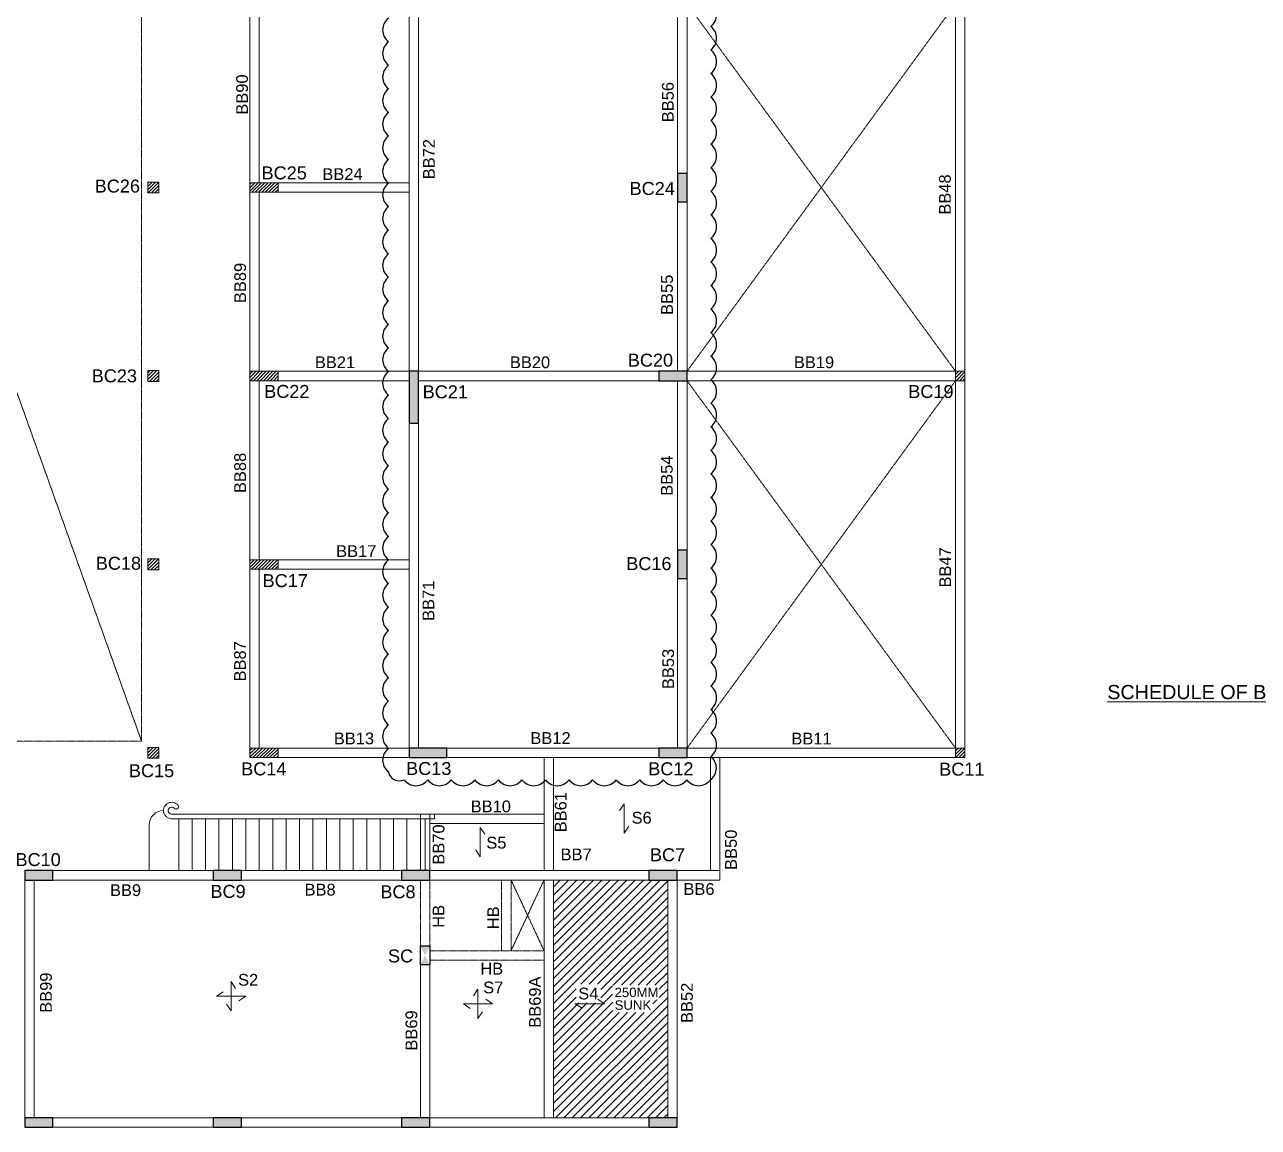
# Model space of a CAD drawing. Header units: metres. Extents: x 212016 to 305808, y -1779784 to -1707414.
# Drawn here: x 238348 to 264535, y -1754159 to -1730752 of the extents above; entities that cross this region are included whole.
import ezdxf
from ezdxf.enums import TextEntityAlignment as Align

# ---------------------------------------------------------------- set-up
doc = ezdxf.new("R2010")
doc.units = ezdxf.units.M
doc.header["$LTSCALE"] = 15
doc.header["$MEASUREMENT"] = 0
doc.linetypes.add('HIDDEN', pattern=[0.375, 0.25, -0.125])
for name, color, linetype, lineweight in [('BEAM HIDDEN_ASC', 32, 'HIDDEN', 18), ('BEAM NO_ASC', 7, 'Continuous', 20), ('BEAM_ASC', 1, 'Continuous', 20), ('COLUMN FLOATING_ASC', 6, 'Continuous', 30), ('COLUMN HATCH_ASC', 155, 'Continuous', 0), ('COLUMN NO._ASC', 7, 'Continuous', 25), ('COLUMN STOP_ASC', 122, 'Continuous', 20), ('COLUMN_ASC', 4, 'Continuous', 30), ('DUCT_ASC', 253, 'HIDDEN', 13), ('HATCH_ASC', 253, 'Continuous', 5), ('NEW COLUMN NO._ ASC', 7, 'Continuous', 25), ('REVISION_ASC', 6, 'Continuous', 20), ('SLAB MARK_ASC', 7, 'Continuous', 20), ('SLAB NO._ASC', 3, 'Continuous', 20), ('STAIR_ASC', 150, 'Continuous', 13), ('TEXT SCHEDULE HEADER_ASC', 1, 'Continuous', 30), ('TEXT_ASC', 7, 'Continuous', 25)]:
    doc.layers.add(name, color=color, linetype=linetype, lineweight=lineweight)
doc.styles.add('STANDERD ASC', font='swiss.ttf', dxfattribs={"height": 250})

msp = doc.modelspace()

# ---------------------------------------------------------------- hatches: boundary and pattern name
at = {"layer": 'COLUMN HATCH_ASC'}
h = msp.add_hatch(color=256, dxfattribs=at)
h.dxf.hatch_style = 1
h.paths.add_polyline_path([(252207.6, -1734509.4), (252207.6, -1733909.4), (252407.6, -1733909.4), (252407.6, -1734509.4)])
h = msp.add_hatch(color=256, dxfattribs=at)
h.dxf.hatch_style = 1
h.paths.add_polyline_path([(246507.6, -1739209.4), (246507.6, -1738109.4), (246707.6, -1738109.4), (246707.6, -1739209.4)])
h = msp.add_hatch(color=256, dxfattribs=at)
h.dxf.hatch_style = 1
h.paths.add_polyline_path([(251807.6, -1738309.4), (251807.6, -1738109.4), (252407.6, -1738109.4), (252407.6, -1738309.4)])
h = msp.add_hatch(color=256, dxfattribs=at)
h.dxf.hatch_style = 1
h.paths.add_polyline_path([(252207.6, -1742509.3), (252207.6, -1741909.3), (252407.6, -1741909.3), (252407.6, -1742509.3)])
h = msp.add_hatch(color=256, dxfattribs=at)
h.dxf.hatch_style = 1
h.paths.add_polyline_path([(246507.6, -1746309.3), (246507.6, -1746109.3), (247307.6, -1746109.3), (247307.6, -1746309.3)])
h = msp.add_hatch(color=256, dxfattribs=at)
h.dxf.hatch_style = 1
h.paths.add_polyline_path([(251807.7, -1746309.3), (251807.7, -1746109.3), (252407.7, -1746109.3), (252407.7, -1746309.3)])
h = msp.add_hatch(color=256, dxfattribs=at)
h.dxf.hatch_style = 1
h.paths.add_polyline_path([(238347.6, -1748909.4), (238347.6, -1748709.4), (238947.6, -1748709.4), (238947.6, -1748909.4)])
h = msp.add_hatch(color=256, dxfattribs=at)
h.dxf.hatch_style = 1
h.paths.add_polyline_path([(242347.6, -1748909.3), (242347.6, -1748709.3), (242947.6, -1748709.3), (242947.6, -1748909.3)])
h = msp.add_hatch(color=256, dxfattribs=at)
h.dxf.hatch_style = 1
h.paths.add_polyline_path([(246347.6, -1748909.3), (246347.6, -1748709.3), (246947.6, -1748709.3), (246947.6, -1748909.3)])
h = msp.add_hatch(color=256, dxfattribs=at)
h.dxf.hatch_style = 1
h.paths.add_polyline_path([(251597.6, -1748909.3), (251597.6, -1748709.3), (252197.6, -1748709.3), (252197.6, -1748909.3)])
h = msp.add_hatch(color=256, dxfattribs=at)
h.dxf.hatch_style = 1
h.paths.add_polyline_path([(238347.6, -1754159.3), (238347.6, -1753959.3), (238947.6, -1753959.3), (238947.6, -1754159.3)])
h = msp.add_hatch(color=256, dxfattribs=at)
h.dxf.hatch_style = 1
h.paths.add_polyline_path([(242347.6, -1754159.3), (242347.6, -1753959.3), (242947.6, -1753959.3), (242947.6, -1754159.3)])
h = msp.add_hatch(color=256, dxfattribs=at)
h.dxf.hatch_style = 1
h.paths.add_polyline_path([(246347.6, -1754159.3), (246347.6, -1753959.3), (246947.6, -1753959.3), (246947.6, -1754159.3)])
h = msp.add_hatch(color=256, dxfattribs=at)
h.dxf.hatch_style = 1
h.paths.add_polyline_path([(251597.6, -1754159.3), (251597.6, -1753959.3), (252197.6, -1753959.3), (252197.6, -1754159.3)])

# ---------------------------------------------------------------- linework, layer by layer
at = {"layer": 'BEAM HIDDEN_ASC'}
for p, q in [((246747.6, -1750309.4, 0), (246747.6, -1748909.3, 0)), ((246947.6, -1750309.4, 0), (246947.6, -1748909.3, 0)), ((248472.6, -1748909.3, 0), (248472.6, -1750409.3, 0)), ((248672.6, -1748909.3, 0), (248672.6, -1750409.3, 0)), ((249372.6, -1750409.3, 0), (246947.6, -1750409.3, 0)), ((249372.6, -1750609.3, 0), (246947.6, -1750609.3, 0))]:
    msp.add_line(p, q, dxfattribs=at)
at = {"layer": 'BEAM_ASC'}
for p, q in [((243127.6, -1730309.3), (243127.6, -1734109.3)), ((243327.6, -1730309.3), (243327.6, -1734109.3)), ((246507.6, -1738109.4), (246507.6, -1730309.3)), ((246707.6, -1738109.4), (246707.6, -1730309.3)), ((252207.6, -1733909.3, 0), (252207.6, -1730309.3, 0)), ((252407.6, -1733909.3, 0), (252407.6, -1730309.3, 0)), ((258107.6, -1730309.3), (258107.6, -1738109.4)), ((258307.6, -1730309.3), (258307.6, -1738109.4)), ((243727.6, -1734109.3, 0), (246507.6, -1734109.3, 0)), ((243127.6, -1734309.3, 0), (243127.6, -1738109.3, 0)), ((243327.6, -1734309.3, 0), (243327.6, -1738109.3, 0)), ((243727.6, -1734309.3, 0), (246507.6, -1734309.3, 0)), ((252207.6, -1738109.3, 0), (252207.6, -1734509.3, 0)), ((252407.6, -1738109.3, 0), (252407.6, -1734509.3, 0)), ((243127.6, -1738309.3), (243127.6, -1742109.3)), ((243327.6, -1738309.3), (243327.6, -1742109.3)), ((246507.6, -1738109.3, 0), (243727.6, -1738109.3, 0)), ((246507.6, -1738309.3, 0), (243727.6, -1738309.3, 0)), ((251807.6, -1738109.3), (246707.6, -1738109.4)), ((251807.6, -1738309.3), (246707.6, -1738309.3)), ((252207.6, -1741909.3, 0), (252207.6, -1738309.3, 0)), ((252407.6, -1741909.3, 0), (252407.6, -1738309.3, 0)), ((258107.6, -1738109.3), (252407.9, -1738109.3, 0)), ((258107.6, -1738309.3), (252407.9, -1738309.3, 0)), ((258107.6, -1738309.4), (258107.6, -1746109.4, 0)), ((258307.6, -1738309.4), (258307.6, -1746109.4, 0)), ((246507.6, -1739209.3), (246507.6, -1746109.3)), ((246707.6, -1739209.3), (246707.6, -1746109.3)), ((243727.6, -1742109.3), (246507.6, -1742109.3)), ((243127.6, -1742309.3), (243127.6, -1746109.3)), ((243327.6, -1742309.3), (243327.6, -1746109.3)), ((243727.6, -1742309.3), (246507.6, -1742309.3)), ((252207.6, -1742509.3), (252207.6, -1746109.3)), ((252407.6, -1742509.3), (252407.6, -1746109.3)), ((246507.7, -1746109.3), (243727.6, -1746109.3)), ((251807.6, -1746109.3, 0), (247307.6, -1746109.3, 0)), ((258107.6, -1746109.4, 0), (252407.6, -1746109.3, 0)), ((246507.7, -1746309.3), (243727.6, -1746309.3)), ((251807.6, -1746309.3, 0), (247307.6, -1746309.3, 0)), ((249372.6, -1746309.3, 0), (249372.6, -1748709.3, 0)), ((249572.6, -1746309.3, 0), (249572.6, -1748709.3, 0)), ((258107.6, -1746309.4, 0), (252407.6, -1746309.3, 0)), ((252907.6, -1748709.3, 0), (252907.6, -1746309.3, 0)), ((253107.6, -1748709.3, 0), (253107.6, -1746309.3, 0)), ((246747.6, -1747509.3, 0), (246747.6, -1748709.3, 0)), ((249372.6, -1747509.3, 0), (246747.6, -1747509.3, 0)), ((246947.6, -1747509.3, 0), (246947.6, -1748709.3, 0)), ((249372.6, -1747709.3, 0), (246947.6, -1747709.3, 0)), ((242347.6, -1748709.3, 0), (238947.6, -1748709.3, 0)), ((246347.6, -1748709.3, 0), (242947.6, -1748709.3, 0)), ((251597.6, -1748709.3, 0), (246947.6, -1748709.3, 0)), ((252197.6, -1748709.3, 0), (253107.6, -1748709.3, 0)), ((253107.6, -1748909.3, 0), (253107.6, -1748709.3, 0)), ((238347.6, -1748909.3, 0), (238347.6, -1753959.4, 0)), ((238547.6, -1748909.3, 0), (238547.6, -1753959.4, 0)), ((242347.6, -1748909.3, 0), (238947.6, -1748909.3, 0)), ((246347.6, -1748909.3, 0), (242947.6, -1748909.3, 0)), ((251597.6, -1748909.3, 0), (246947.6, -1748909.3, 0)), ((249372.6, -1748909.3, 0), (249372.5, -1753959.3, 0)), ((249572.6, -1748909.3, 0), (249572.6, -1753959.3, 0)), ((251997.6, -1753959.4, 0), (251997.6, -1748909.3, 0)), ((252197.6, -1748909.3, 0), (253107.6, -1748909.3, 0)), ((252197.6, -1753959.3, 0), (252197.6, -1748909.3, 0)), ((246747.6, -1753959.3, 0), (246747.6, -1750709.4, 0)), ((246947.6, -1753959.3, 0), (246947.6, -1750709.4, 0)), ((242347.6, -1753959.3, 0), (238947.6, -1753959.3, 0)), ((246347.6, -1753959.3, 0), (242947.6, -1753959.3, 0)), ((251597.6, -1753959.3, 0), (246947.6, -1753959.3, 0)), ((242347.6, -1754159.3, 0), (238947.6, -1754159.3, 0)), ((246347.6, -1754159.3, 0), (242947.6, -1754159.3, 0)), ((251597.6, -1754159.3, 0), (246947.6, -1754159.3, 0))]:
    msp.add_line(p, q, dxfattribs=at)
at = {"layer": 'COLUMN FLOATING_ASC', "ltscale": 5}
for p, q in [((246747.6, -1750309.4, 0), (246947.6, -1750309.4, 0)), ((246747.6, -1750709.4, 0), (246747.6, -1750309.4, 0)), ((246947.6, -1750309.4, 0), (246947.6, -1750709.4, 0)), ((246947.6, -1750709.4, 0), (246747.6, -1750709.4, 0))]:
    msp.add_line(p, q, dxfattribs=at)
msp.add_solid([(246947.6, -1750309.4, 0), (246747.6, -1750709.4, 0), (246747.6, -1750309.4, 0), (246947.6, -1750709.4, 0)], dxfattribs=at)
at = {"layer": 'COLUMN STOP_ASC', "linetype": 'Continuous'}
for p, q in [((240962.6, -1734115.6, 0), (240983.9, -1734094.3, 0)), ((240962.6, -1734186.3, 0), (241054.6, -1734094.3, 0)), ((240962.6, -1734257.1, 0), (241125.3, -1734094.3, 0)), ((240966, -1734324.3, 0), (241192.6, -1734097.8, 0)), ((243127.6, -1734142.7, 0), (243161, -1734109.3, 0)), ((243127.6, -1734213.4, 0), (243231.7, -1734109.3, 0)), ((243127.6, -1734284.1, 0), (243302.4, -1734109.3, 0)), ((243173.1, -1734309.3, 0), (243373.1, -1734109.3, 0)), ((243243.8, -1734309.3, 0), (243443.8, -1734109.3, 0)), ((243314.5, -1734309.3, 0), (243514.5, -1734109.3, 0)), ((243385.2, -1734309.3, 0), (243585.2, -1734109.3, 0)), ((243455.9, -1734309.3, 0), (243655.9, -1734109.3, 0)), ((243526.6, -1734309.3, 0), (243726.6, -1734109.3, 0)), ((241036.8, -1734324.3, 0), (241192.6, -1734168.5, 0)), ((241107.5, -1734324.3, 0), (241192.6, -1734239.2, 0)), ((241178.2, -1734324.3, 0), (241192.6, -1734309.9, 0)), ((243597.4, -1734309.3, 0), (243727.6, -1734179.1, 0)), ((243668.1, -1734309.3, 0), (243727.6, -1734249.8, 0)), ((240962.6, -1738146.1, 0), (241014.4, -1738094.3, 0)), ((240962.6, -1738216.9, 0), (241085.1, -1738094.3, 0)), ((240962.6, -1738287.6, 0), (241155.8, -1738094.3, 0)), ((240996.5, -1738324.3, 0), (241192.6, -1738128.3, 0)), ((241067.3, -1738324.3, 0), (241192.6, -1738199, 0)), ((241138, -1738324.3, 0), (241192.6, -1738269.7, 0)), ((243127.6, -1738173.2), (243191.4, -1738109.3)), ((243127.6, -1738243.9), (243262.2, -1738109.3)), ((243132.9, -1738309.3), (243332.9, -1738109.3)), ((243203.6, -1738309.3), (243403.6, -1738109.3)), ((243274.3, -1738309.3), (243474.3, -1738109.3)), ((243345, -1738309.3), (243545, -1738109.3)), ((243415.7, -1738309.3), (243615.7, -1738109.3)), ((243486.4, -1738309.3), (243686.4, -1738109.3)), ((243557.1, -1738309.3), (243727.6, -1738138.9)), ((243627.8, -1738309.3), (243727.6, -1738209.6)), ((243698.6, -1738309.3), (243727.6, -1738280.3)), ((258107.6, -1738109.6, 4047.6), (258107.9, -1738109.4, 4047.6)), ((258107.6, -1738180.3, 4047.6), (258178.6, -1738109.4, 4047.6)), ((258107.6, -1738251, 4047.6), (258249.3, -1738109.4, 4047.6)), ((258120, -1738309.4, 4047.6), (258307.6, -1738121.7, 4047.6)), ((258190.7, -1738309.4, 4047.6), (258307.6, -1738192.4, 4047.6)), ((258261.4, -1738309.4, 4047.6), (258307.6, -1738263.2, 4047.6)), ((240962.6, -1742105.9, 0), (240974.2, -1742094.3, 0)), ((240962.6, -1742176.7, 0), (241044.9, -1742094.3, 0)), ((240962.6, -1742247.4, 0), (241115.6, -1742094.3, 0)), ((240962.6, -1742318.1, 0), (241186.3, -1742094.3, 0)), ((241027.1, -1742324.3, 0), (241192.6, -1742158.8, 0)), ((241097.8, -1742324.3, 0), (241192.6, -1742229.5, 0)), ((243127.6, -1742133), (243151.2, -1742109.3)), ((243127.6, -1742203.7), (243222, -1742109.3)), ((243127.6, -1742274.4), (243292.7, -1742109.3)), ((243163.4, -1742309.3), (243363.4, -1742109.3)), ((243234.1, -1742309.3), (243434.1, -1742109.3)), ((243304.8, -1742309.3), (243504.8, -1742109.3)), ((243375.5, -1742309.3), (243575.5, -1742109.3)), ((243446.2, -1742309.3), (243646.2, -1742109.3)), ((243516.9, -1742309.3), (243716.9, -1742109.3)), ((243587.6, -1742309.3), (243727.6, -1742169.4)), ((243658.4, -1742309.3), (243727.6, -1742240.1)), ((241168.5, -1742324.3, 0), (241192.6, -1742300.2, 0)), ((240962.6, -1746136.5, 0), (241004.7, -1746094.3, 0)), ((240962.6, -1746207.2, 0), (241075.4, -1746094.3, 0)), ((240962.6, -1746277.9, 0), (241146.1, -1746094.3, 0)), ((240986.9, -1746324.3, 0), (241192.6, -1746118.6, 0)), ((241057.6, -1746324.3, 0), (241192.6, -1746189.3, 0)), ((243127.6, -1746163.5), (243181.8, -1746109.3)), ((243127.6, -1746234.2), (243252.5, -1746109.3)), ((243127.6, -1746304.9), (243323.2, -1746109.3)), ((243193.9, -1746309.3), (243393.9, -1746109.3)), ((243264.6, -1746309.3), (243464.6, -1746109.3)), ((243335.3, -1746309.3), (243535.3, -1746109.3)), ((243406, -1746309.3), (243606, -1746109.3)), ((243476.7, -1746309.3), (243676.7, -1746109.3)), ((243547.4, -1746309.3), (243727.6, -1746129.2)), ((258107.6, -1746170.6, 4047.6), (258168.9, -1746109.4, 4047.6)), ((258107.6, -1746241.3, 4047.6), (258239.6, -1746109.4, 4047.6)), ((258110.3, -1746309.4, 4047.6), (258307.6, -1746112, 4047.6)), ((258181, -1746309.4, 4047.6), (258307.6, -1746182.7, 4047.6)), ((241128.3, -1746324.3, 0), (241192.6, -1746260, 0)), ((243618.2, -1746309.3), (243727.6, -1746199.9)), ((243688.9, -1746309.3), (243727.6, -1746270.6)), ((258251.7, -1746309.4, 4047.6), (258307.6, -1746253.4, 4047.6))]:
    msp.add_line(p, q, dxfattribs=at)
at = {"layer": 'COLUMN STOP_ASC'}
for p, q in [((240962.6, -1734094.3, 0), (241192.6, -1734094.3, 0)), ((240962.6, -1734324.3, 0), (240962.6, -1734094.3, 0)), ((241192.6, -1734094.3, 0), (241192.6, -1734324.3, 0)), ((243727.6, -1734109.3, 0), (243127.6, -1734109.3, 0)), ((243127.6, -1734109.3, 0), (243127.6, -1734309.3, 0)), ((243727.6, -1734309.3, 0), (243727.6, -1734109.3, 0)), ((241192.6, -1734324.3, 0), (240962.6, -1734324.3, 0)), ((243127.6, -1734309.3, 0), (243727.6, -1734309.3, 0)), ((240962.6, -1738094.3, 0), (241192.6, -1738094.3, 0)), ((240962.6, -1738324.3, 0), (240962.6, -1738094.3, 0)), ((241192.6, -1738324.3, 0), (240962.6, -1738324.3, 0)), ((241192.6, -1738094.3, 0), (241192.6, -1738324.3, 0)), ((243727.6, -1738109.3), (243127.6, -1738109.3)), ((243127.6, -1738109.3), (243127.6, -1738309.3)), ((243127.6, -1738309.3), (243727.6, -1738309.3)), ((243727.6, -1738309.3), (243727.6, -1738109.3)), ((258307.6, -1738109.4), (258107.6, -1738109.4)), ((258107.6, -1738109.4), (258107.6, -1738309.4)), ((258107.6, -1738309.4), (258307.6, -1738309.4)), ((258307.6, -1738309.4), (258307.6, -1738109.4)), ((240962.6, -1742094.3, 0), (241192.6, -1742094.3, 0)), ((240962.6, -1742324.3, 0), (240962.6, -1742094.3, 0)), ((241192.6, -1742094.3, 0), (241192.6, -1742324.3, 0)), ((243727.6, -1742109.3), (243127.6, -1742109.3)), ((243127.6, -1742109.3), (243127.6, -1742309.3)), ((243727.6, -1742309.3), (243727.6, -1742109.3)), ((241192.6, -1742324.3, 0), (240962.6, -1742324.3, 0)), ((243127.6, -1742309.3), (243727.6, -1742309.3)), ((240962.6, -1746094.3, 0), (241192.6, -1746094.3, 0)), ((240962.6, -1746324.3, 0), (240962.6, -1746094.3, 0)), ((241192.6, -1746094.3, 0), (241192.6, -1746324.3, 0)), ((243727.6, -1746109.3), (243127.6, -1746109.3)), ((243127.6, -1746109.3), (243127.6, -1746309.3)), ((243727.6, -1746309.3), (243727.6, -1746109.3)), ((258307.6, -1746109.4, 0), (258107.6, -1746109.4, 0)), ((258107.6, -1746109.4, 0), (258107.6, -1746309.4, 0)), ((258307.6, -1746309.4, 0), (258307.6, -1746109.4, 0)), ((241192.6, -1746324.3, 0), (240962.6, -1746324.3, 0)), ((243127.6, -1746309.3), (243727.6, -1746309.3)), ((258107.6, -1746309.4, 0), (258307.6, -1746309.4, 0))]:
    msp.add_line(p, q, dxfattribs=at)
at = {"layer": 'COLUMN_ASC'}
for p, q in [((252407.6, -1733909.4, 0), (252207.6, -1733909.4, 0)), ((252207.6, -1733909.4, 0), (252207.6, -1734509.4, 0)), ((252407.6, -1734509.4, 0), (252407.6, -1733909.4, 0)), ((252207.6, -1734509.4, 0), (252407.6, -1734509.4, 0)), ((246707.6, -1738109.4, 0), (246507.6, -1738109.4, 0)), ((246507.6, -1738109.4, 0), (246507.6, -1739209.4, 0)), ((246707.6, -1739209.4, 0), (246707.6, -1738109.4, 0)), ((252407.6, -1738109.4), (251807.6, -1738109.4)), ((251807.6, -1738109.4), (251807.6, -1738309.4)), ((251807.6, -1738309.4), (252407.6, -1738309.4)), ((252407.6, -1738309.4), (252407.6, -1738109.4)), ((246507.6, -1739209.4, 0), (246707.6, -1739209.4, 0)), ((252407.6, -1741909.3, 0), (252207.6, -1741909.3, 0)), ((252207.6, -1741909.3, 0), (252207.6, -1742509.3, 0)), ((252407.6, -1742509.3, 0), (252407.6, -1741909.3, 0)), ((252207.6, -1742509.3, 0), (252407.6, -1742509.3, 0)), ((247307.6, -1746109.3), (246507.6, -1746109.3)), ((246507.6, -1746109.3), (246507.6, -1746309.3)), ((247307.6, -1746309.3), (247307.6, -1746109.3)), ((252407.7, -1746109.3, 0), (251807.7, -1746109.3, 0)), ((251807.7, -1746109.3, 0), (251807.7, -1746309.3, 0)), ((252407.7, -1746309.3, 0), (252407.7, -1746109.3, 0)), ((246507.6, -1746309.3), (247307.6, -1746309.3)), ((251807.7, -1746309.3, 0), (252407.7, -1746309.3, 0)), ((238947.6, -1748709.4, 0), (238347.6, -1748709.4, 0)), ((238347.6, -1748709.4, 0), (238347.6, -1748909.4, 0)), ((238947.6, -1748909.4, 0), (238947.6, -1748709.4, 0)), ((242947.6, -1748709.3, 0), (242347.6, -1748709.3, 0)), ((242347.6, -1748709.3, 0), (242347.6, -1748909.3, 0)), ((242947.6, -1748909.3, 0), (242947.6, -1748709.3, 0)), ((246947.6, -1748709.3, 0), (246347.6, -1748709.3, 0)), ((246347.6, -1748709.3, 0), (246347.6, -1748909.3, 0)), ((246947.6, -1748909.3, 0), (246947.6, -1748709.3, 0)), ((252197.6, -1748709.3, 0), (251597.6, -1748709.3, 0)), ((251597.6, -1748709.3, 0), (251597.6, -1748909.3, 0)), ((252197.6, -1748909.3, 0), (252197.6, -1748709.3, 0)), ((238347.6, -1748909.4, 0), (238947.6, -1748909.4, 0)), ((242347.6, -1748909.3, 0), (242947.6, -1748909.3, 0)), ((246347.6, -1748909.3, 0), (246947.6, -1748909.3, 0)), ((251597.6, -1748909.3, 0), (252197.6, -1748909.3, 0)), ((238947.6, -1753959.3, 0), (238347.6, -1753959.3, 0)), ((238347.6, -1753959.3, 0), (238347.6, -1754159.3, 0)), ((238947.6, -1754159.3, 0), (238947.6, -1753959.3, 0)), ((242947.6, -1753959.3, 0), (242347.6, -1753959.3, 0)), ((242347.6, -1753959.3, 0), (242347.6, -1754159.3, 0)), ((242947.6, -1754159.3, 0), (242947.6, -1753959.3, 0)), ((246947.6, -1753959.3, 0), (246347.6, -1753959.3, 0)), ((246347.6, -1753959.3, 0), (246347.6, -1754159.3, 0)), ((246947.6, -1754159.3, 0), (246947.6, -1753959.3, 0)), ((252197.6, -1753959.3, 0), (251597.6, -1753959.3, 0)), ((251597.6, -1753959.3, 0), (251597.6, -1754159.3, 0)), ((252197.6, -1754159.3, 0), (252197.6, -1753959.3, 0)), ((238347.6, -1754159.3, 0), (238947.6, -1754159.3, 0)), ((242347.6, -1754159.3, 0), (242947.6, -1754159.3, 0)), ((246347.6, -1754159.3, 0), (246947.6, -1754159.3, 0)), ((251597.6, -1754159.3, 0), (252197.6, -1754159.3, 0))]:
    msp.add_line(p, q, dxfattribs=at)
at = {"layer": 'DUCT_ASC'}
for p, q in [((240827.6, -1745959.3), (232427.6, -1722459.3)), ((240827.6, -1722459.3), (240827.6, -1745959.3)), ((258107.6, -1730309.3), (252407.9, -1738109.4, 0)), ((252407.9, -1730309.3), (258107.9, -1738109.3, 0)), ((258107.6, -1738309.4), (252407.9, -1746109.4, 0)), ((252407.9, -1738309.4), (258107.9, -1746109.4, 0)), ((240827.6, -1745959.3), (232427.6, -1745959.3)), ((249372.6, -1748909.3, 0), (248672.6, -1750409.3, 0)), ((248672.6, -1748909.3, 0), (249372.6, -1750409.3, 0))]:
    msp.add_line(p, q, dxfattribs=at)
at = {"layer": 'HATCH_ASC', "linetype": 'Continuous'}
for p, q in [((251837.1, -1748909.3), (249572.6, -1751173.8)), ((251660.4, -1748909.3), (249572.6, -1750997.1)), ((251483.6, -1748909.3), (249572.6, -1750820.3)), ((251306.8, -1748909.3), (249572.6, -1750643.5)), ((251130, -1748909.3), (249572.6, -1750466.7)), ((250953.3, -1748909.3), (249572.6, -1750290)), ((250776.5, -1748909.3), (249572.6, -1750113.2)), ((250599.7, -1748909.3), (249572.6, -1749936.4)), ((250422.9, -1748909.3), (249572.6, -1749759.6)), ((250246.1, -1748909.3), (249572.6, -1749582.8)), ((250069.4, -1748909.3), (249572.6, -1749406.1)), ((249892.6, -1748909.3), (249572.6, -1749229.3)), ((249715.8, -1748909.3), (249572.6, -1749052.5)), ((251997.6, -1748925.7), (249572.6, -1751350.6)), ((251997.6, -1749102.5), (249572.6, -1751527.4)), ((251997.6, -1749279.2), (250155.2, -1751121.6)), ((251997.6, -1749456), (250332, -1751121.6)), ((251997.6, -1749632.8), (250508.8, -1751121.6)), ((251997.6, -1749809.6), (250575.5, -1751231.6)), ((251997.6, -1749986.3), (250841, -1751142.9)), ((251997.6, -1750163.1), (251017.8, -1751142.9)), ((251997.6, -1750339.9), (251194.6, -1751142.9)), ((251997.6, -1750516.7), (251371.3, -1751142.9)), ((251997.6, -1750693.4), (251548.1, -1751142.9)), ((251997.6, -1750870.2), (251724.9, -1751142.9)), ((250827.3, -1751156.6), (250575.5, -1751408.4)), ((251997.6, -1751047), (251819.5, -1751225)), ((250054.6, -1751222.2), (249572.6, -1751704.2)), ((250827.3, -1751333.4), (249572.6, -1752588.1)), ((250054.6, -1751399), (249572.6, -1751880.9)), ((251997.6, -1751400.5), (251685.5, -1751712.6)), ((251997.6, -1751223.8), (251819.5, -1751401.8)), ((250832, -1751505.5), (249572.6, -1752764.8)), ((250467.7, -1751516.2), (249572.6, -1752411.3)), ((250290.9, -1751516.2), (249572.6, -1752234.5)), ((250114.2, -1751516.2), (249572.6, -1752057.7)), ((250832, -1751682.2), (249572.6, -1752941.6)), ((251997.6, -1751577.3), (249615.6, -1753959.3)), ((251770.1, -1751451.2), (251685.5, -1751535.8)), ((251676.3, -1751721.8), (249572.6, -1753825.5)), ((251499.5, -1751721.8), (249572.6, -1753648.7)), ((251322.7, -1751721.8), (249572.6, -1753471.9)), ((251146, -1751721.8), (249572.6, -1753295.2)), ((250969.2, -1751721.8), (249572.6, -1753118.4)), ((251997.6, -1751754.1), (249792.3, -1753959.3)), ((251997.6, -1751930.8), (249969.1, -1753959.3)), ((251997.6, -1752107.6), (250145.9, -1753959.3)), ((251997.6, -1752284.4), (250322.7, -1753959.3)), ((251997.6, -1752461.2), (250499.4, -1753959.3)), ((251997.6, -1752637.9), (250676.2, -1753959.3)), ((251997.6, -1752814.7), (250853, -1753959.3)), ((251997.6, -1752991.5), (251029.8, -1753959.3)), ((251997.6, -1753168.3), (251206.6, -1753959.3)), ((251997.6, -1753345), (251383.3, -1753959.3)), ((251997.6, -1753521.8), (251560.1, -1753959.3)), ((251997.6, -1753698.6), (251736.9, -1753959.3)), ((251997.6, -1753875.4), (251913.6, -1753959.3))]:
    msp.add_line(p, q, dxfattribs=at)
at = {"layer": 'REVISION_ASC', "lineweight": -3}
for centre, radius, start, end in [((252722.8, -1730538.9), 312.5, 306.8699, 53.1301), ((246258.7, -1730864.4), 312.5, 126.8699, 233.1301), ((252722.8, -1731038.9), 312.5, 306.8699, 53.1301), ((246258.7, -1731364.4), 312.5, 126.8699, 233.1301), ((252722.8, -1731538.9), 312.5, 306.8699, 53.1301), ((246258.7, -1731864.4), 312.5, 126.8699, 233.1301), ((252722.8, -1732038.9), 312.5, 306.8699, 53.1301), ((246258.7, -1732364.4), 312.5, 126.8699, 233.1301), ((252722.8, -1732538.9), 312.5, 306.8699, 53.1301), ((246258.7, -1732864.4), 312.5, 126.8699, 233.1301), ((252722.8, -1733038.9), 312.5, 306.8699, 53.1301), ((246258.7, -1733364.4), 312.5, 126.8699, 233.1301), ((252722.8, -1733538.9), 312.5, 306.8699, 53.1301), ((246258.7, -1733864.4), 312.5, 126.8699, 233.1301), ((252722.8, -1734038.9), 312.5, 306.8699, 53.1301), ((246258.7, -1734364.4), 312.5, 126.8699, 233.1301), ((252722.8, -1734538.9), 312.5, 306.8699, 53.1301), ((246258.7, -1734864.4), 312.5, 126.8699, 233.1301), ((252722.8, -1735038.9), 312.5, 306.8699, 53.1301), ((246258.7, -1735364.4), 312.5, 126.8699, 233.1301), ((252722.8, -1735538.9), 312.5, 306.8699, 53.1301), ((246258.7, -1735864.4), 312.5, 126.8699, 233.1301), ((252722.8, -1736038.9), 312.5, 306.8699, 53.1301), ((246258.7, -1736364.4), 312.5, 126.8699, 233.1301), ((252722.8, -1736538.9), 312.5, 306.8699, 53.1301), ((246258.7, -1736864.4), 312.5, 126.8699, 233.1301), ((252722.8, -1737038.9), 312.5, 306.8699, 53.1301), ((246258.7, -1737364.4), 312.5, 126.8699, 233.1301), ((252722.8, -1737538.9), 312.5, 306.8699, 53.1301), ((246258.7, -1737864.4), 312.5, 126.8699, 233.1301), ((252722.8, -1738038.9), 312.5, 306.8699, 53.1301), ((246258.7, -1738364.4), 312.5, 126.8699, 233.1301), ((252722.8, -1738538.9), 312.5, 306.8699, 53.1301), ((246258.7, -1738864.4), 312.5, 126.8699, 233.1301), ((252722.8, -1739038.9), 312.5, 306.8699, 53.1301), ((246258.7, -1739364.4), 312.5, 126.8699, 233.1301), ((252722.8, -1739538.9), 312.5, 306.8699, 53.1301), ((246258.7, -1739864.4), 312.5, 126.8699, 233.1301), ((252722.8, -1740038.9), 312.5, 306.8699, 53.1301), ((246258.7, -1740364.4), 312.5, 126.8699, 233.1301), ((252722.8, -1740538.9), 312.5, 306.8699, 53.1301), ((246258.7, -1740864.4), 312.5, 126.8699, 233.1301), ((252722.8, -1741038.9), 312.5, 306.8699, 53.1301), ((246258.7, -1741364.4), 312.5, 126.8699, 233.1301), ((252722.8, -1741538.9), 312.5, 306.8699, 53.1301), ((246258.7, -1741864.4), 312.5, 126.8699, 233.1301), ((252722.8, -1742038.9), 312.5, 306.8699, 53.1301), ((246258.7, -1742364.4), 312.5, 126.8699, 233.1301), ((252722.8, -1742538.9), 312.5, 306.8699, 53.1301), ((246258.7, -1742864.4), 312.5, 126.8699, 233.1301), ((252722.8, -1743038.9), 312.5, 306.8699, 53.1301), ((246258.7, -1743364.4), 312.5, 126.8699, 233.1301), ((252722.8, -1743538.9), 312.5, 306.8699, 53.1301), ((246258.7, -1743864.4), 312.5, 126.8699, 233.1301), ((252722.8, -1744038.9), 312.5, 306.8699, 53.1301), ((246258.7, -1744364.4), 312.5, 126.8699, 233.1301), ((252722.8, -1744538.9), 312.5, 306.8699, 53.1301), ((246258.7, -1744864.4), 312.5, 126.8699, 233.1301), ((252722.8, -1745038.9), 312.5, 306.8699, 53.1301), ((246258.7, -1745364.4), 312.5, 126.8699, 233.1301), ((252722.8, -1745538.9), 312.5, 306.8699, 53.1301), ((246258.7, -1745864.4), 312.5, 126.8699, 233.1301), ((252722.8, -1746038.9), 312.5, 306.8699, 53.1301), ((246258.7, -1746364.4), 312.5, 126.8699, 233.1301), ((252722, -1746532.9), 308.3, 306.08477, 52.34498), ((246300.3, -1746573.6), 232.6, 190.10048, 296.36068), ((246653.6, -1746594.6), 312.5, 216.8699, 323.1301), ((247153.6, -1746594.6), 312.5, 216.8699, 323.1301), ((247653.6, -1746594.6), 312.5, 216.8699, 323.1301), ((248153.6, -1746594.6), 312.5, 216.8699, 323.1301), ((248653.6, -1746594.6), 312.5, 216.8699, 323.1301), ((249153.6, -1746594.6), 312.5, 216.8699, 323.1301), ((249653.6, -1746594.6), 312.5, 216.8699, 323.1301), ((250153.6, -1746594.6), 312.5, 216.8699, 323.1301), ((250653.6, -1746594.6), 312.5, 216.8699, 323.1301), ((251153.6, -1746594.6), 312.5, 216.8699, 323.1301), ((251653.6, -1746594.6), 312.5, 216.8699, 323.1301), ((252153.6, -1746594.6), 312.5, 216.8699, 323.1301), ((252653.6, -1746594.6), 312.5, 216.8699, 323.1301)]:
    msp.add_arc(centre, radius, start, end, dxfattribs=at)
at = {"layer": 'SLAB MARK_ASC'}
for p, q in [((250977.3, -1747436), (251073.7, -1747291.9)), ((251073.7, -1747291.9), (251073.7, -1747913.5)), ((248115.2, -1747938.1, 0), (248018.8, -1747794, 0)), ((248018.8, -1747794, 0), (248018.8, -1748415.6, 0)), ((251073.7, -1747913.5), (251170, -1747769.3)), ((248018.8, -1748415.6, 0), (247922.5, -1748271.5, 0)), ((242824.9, -1751209.4, 0), (242728.4, -1751065.3, 0)), ((242728.4, -1751065.3, 0), (242728.4, -1751686.9, 0)), ((242561.7, -1751279.7, 0), (242417.6, -1751376.1, 0)), ((242417.6, -1751376.1, 0), (243039.2, -1751376.1, 0)), ((243039.2, -1751376.1, 0), (242895.1, -1751472.4, 0)), ((247873.8, -1751371.3), (247970.2, -1751227.2)), ((247970.2, -1751227.2), (247970.2, -1751848.8)), ((242728.4, -1751686.9, 0), (242632.1, -1751542.8, 0)), ((248281, -1751538), (247659.4, -1751538)), ((247659.4, -1751538), (247803.5, -1751634.3)), ((248136.9, -1751441.6), (248281, -1751538)), ((250179, -1751630.9), (250034.9, -1751534.5)), ((250034.9, -1751534.5), (250656.5, -1751534.5)), ((250656.5, -1751534.5), (250512.4, -1751438.2)), ((247970.2, -1751848.8), (248066.5, -1751704.6))]:
    msp.add_line(p, q, dxfattribs=at)
at = {"layer": 'STAIR_ASC'}
for p, q in [((241467.6, -1747509.3, 0), (247047.6, -1747509.3, 0)), ((247047.6, -1747609.3, 0), (241467.6, -1747609.3, 0)), ((241617.6, -1747609.3, 0), (241617.6, -1748709.3, 0)), ((241902.6, -1747609.3, 0), (241902.6, -1748709.3, 0)), ((242187.6, -1747609.3, 0), (242187.6, -1748709.3, 0)), ((242472.6, -1747609.3, 0), (242472.6, -1748709.3, 0)), ((242757.6, -1747609.3, 0), (242757.6, -1748709.3, 0)), ((243042.6, -1747609.3, 0), (243042.6, -1748709.3, 0)), ((243327.6, -1747609.3, 0), (243327.6, -1748709.3, 0)), ((243612.6, -1747609.3, 0), (243612.6, -1748709.3, 0)), ((243897.6, -1747609.3, 0), (243897.6, -1748709.3, 0)), ((244182.6, -1747609.3, 0), (244182.6, -1748709.3, 0)), ((244467.6, -1747609.3, 0), (244467.6, -1748709.3, 0)), ((244752.6, -1747609.3, 0), (244752.6, -1748709.3, 0)), ((245037.6, -1747609.3, 0), (245037.6, -1748709.3, 0)), ((245322.6, -1747609.3, 0), (245322.6, -1748709.3, 0)), ((245607.6, -1747609.3, 0), (245607.6, -1748709.3, 0)), ((245892.6, -1747609.3, 0), (245892.6, -1748709.3, 0)), ((246177.6, -1747609.3, 0), (246177.6, -1748709.3, 0)), ((246462.6, -1747609.3, 0), (246462.6, -1748709.3, 0)), ((246747.6, -1748709.3, 0), (246747.6, -1747609.3, 0)), ((246847.6, -1747609.3, 0), (246847.6, -1748709.3, 0)), ((247047.6, -1747509.3, 0), (247047.6, -1747609.3, 0)), ((246847.6, -1748709.3, 0), (240992.6, -1748709.3, 0))]:
    msp.add_line(p, q, dxfattribs=at)
at = {"layer": 'STAIR_ASC', "elevation": 0}
msp.add_lwpolyline([(241292.6, -1747434.3), (241292.6, -1747434.3, 0.4142136), (240992.6, -1747734.3), (240992.6, -1748709.3)], format="xyb", dxfattribs=at)
at = {"layer": 'STAIR_ASC'}
for centre, radius, start, end in [((241467.6, -1747434.3, 0), 175, 39.01533, 270), ((241467.9, -1747434.2, 0), 75.1, 43.78242, 269.76443), ((241562.9, -1747353.2, 0), 50, 215.49024, 35.49024)]:
    msp.add_arc(centre, radius, start, end, dxfattribs=at)

# ---------------------------------------------------------------- texts
at = {"layer": 'BEAM NO_ASC', "style": 'STANDERD ASC'}
for s, rotation, p in [('BB90', 90, (243162.1, -1732235.1, 0)), ('BB56', 90, (252200.4, -1732395.5, 0)), ('BB72', 90, (247128.6, -1733605.8, 0)), ('BB24', 360, (245094, -1734124.2, 0)), ('BB48', 90, (258081.8, -1734357.3)), ('BB89', 90, (243121.3, -1736235.1, 0)), ('BB55', 90, (252182.5, -1736486.1)), ('BB21', 360, (244935, -1738118.7, 0)), ('BB20', 360, (249075, -1738118.7)), ('BB19', 360, (255103.2, -1738118.7, 0)), ('BB88', 90, (243120.3, -1740267.3, 0)), ('BB54', 90, (252178.3, -1740325.2, 0)), ('BB17', 360, (245386.1, -1742126.8, 0)), ('BB47', 90, (258088.2, -1742272.9, 0)), ('BB71', 90, (247117.6, -1742981.4, 0)), ('BB87', 90, (243118.7, -1744267.3, 0)), ('BB53', 90, (252206.5, -1744429.3, 0)), ('BB13', 360, (245337.3, -1746104.1, 0)), ('BB12', 360, (249510.2, -1746095.8, 0)), ('BB11', 360, (255050.8, -1746107.1, 0)), ('BB10', 360, (248242.4, -1747546.6, 0)), ('BB61', 90, (249924.7, -1747469.7, 0)), ('BB70', 90, (247334.2, -1748155.9, 0)), ('BB50', 90, (253540.3, -1748267.7, 0)), ('BB7', 360, (250054.3, -1748566.1, 0)), ('BB9', 360, (240488.7, -1749324.6, 0)), ('BB8', 360, (244618.6, -1749314.2, 0)), ('BB6', 360, (252662.1, -1749300.7, 0)), ('HB', 90, (247332.3, -1749679.8, 0)), ('HB', 90, (248492.3, -1749710.6, 0)), ('BB99', 90, (238998.5, -1751300.8, 0)), ('HB', 0, (248262.9, -1750991.7, 0)), ('BB69A', 90, (249379.4, -1751501.3, 0)), ('BB52', 90, (252605.2, -1751516.9, 0)), ('BB69', 90, (246757.1, -1752103.1))]:
    msp.add_text(s, height=250, rotation=rotation, dxfattribs=at).set_placement(p, align=Align.BOTTOM_CENTER)
at = {"layer": 'COLUMN NO._ASC', "style": 'STANDERD ASC'}
msp.add_text('SC', height=275, dxfattribs=at).set_placement((246327, -1750741.6), align=Align.BOTTOM_CENTER)
at = {"layer": 'NEW COLUMN NO._ ASC', "color": 3, "style": 'STANDERD ASC'}
for s, p in [('BC25', (243856, -1734118.3, -4047.6)), ('BC26', (240314.8, -1734398.4, 4047.6)), ('BC24', (251669, -1734449.1, 0)), ('BC20', (251631.5, -1738093.6, -4047.6)), ('BC23', (240251.7, -1738426.8, 0)), ('BC22', (243912.1, -1738757.8, 0)), ('BC21', (247276.7, -1738765.8, 0)), ('BC19', (257585.2, -1738759.6, -4047.6)), ('BC18', (240337.5, -1742405, 0)), ('BC16', (251598.2, -1742412.4)), ('BC17', (243878.3, -1742773.8, 0)), ('BC15', (241040.5, -1746808.8, 0)), ('BC14', (243423.5, -1746770.2, 0)), ('BC13', (246925, -1746762.1, 0)), ('BC12', (252064.7, -1746768.1, 0)), ('BC11', (258241.1, -1746776.1, 0)), ('BC7', (251993.6, -1748593.4, 4047.6)), ('BC10', (238633.4, -1748695.5, 0)), ('BC9', (242664.5, -1749370.8)), ('BC8', (246271.7, -1749379.4, 0))]:
    msp.add_text(s, height=275, dxfattribs=at).set_placement(p, align=Align.BOTTOM_CENTER)
at = {"layer": 'SLAB NO._ASC', "style": 'STANDERD ASC'}
for s, rotation, p in [('S6', 0, (251445.1, -1747711.6)), ('S5', 360, (248360.6, -1748242.4, 0)), ('S2', 360, (243091.1, -1751152.5, 0)), ('S7', 0, (248294.4, -1751314.4)), ('S4', 0, (250312.8, -1751443.8))]:
    msp.add_text(s, height=250, rotation=rotation, dxfattribs=at).set_placement(p, align=Align.CENTER)
at = {"layer": 'TEXT SCHEDULE HEADER_ASC', "lineweight": 13, "style": 'STANDERD ASC'}
msp.add_text('%%USCHEDULE OF BEAMS AT 1ST FLOOR LEVEL :- BEAM BB3,4,5,14,15,16,18,22,23,25,29,30,32,36,42,60,62A,63,64,65,66,67,68,84,85,86,93,94,95,96,HB & HB1 ARE DELETED ', height=300, dxfattribs=at).set_placement((261328.6, -1745069.2))
at = {"layer": 'TEXT_ASC', "color": 3, "style": 'STANDERD ASC'}
for s, p in [('250MM', (250870.1, -1751394.3, 0)), ('SUNK', (250872.5, -1751663.6, 0))]:
    msp.add_text(s, height=200, dxfattribs=at).set_placement(p)

doc.saveas('drawing.dxf')
